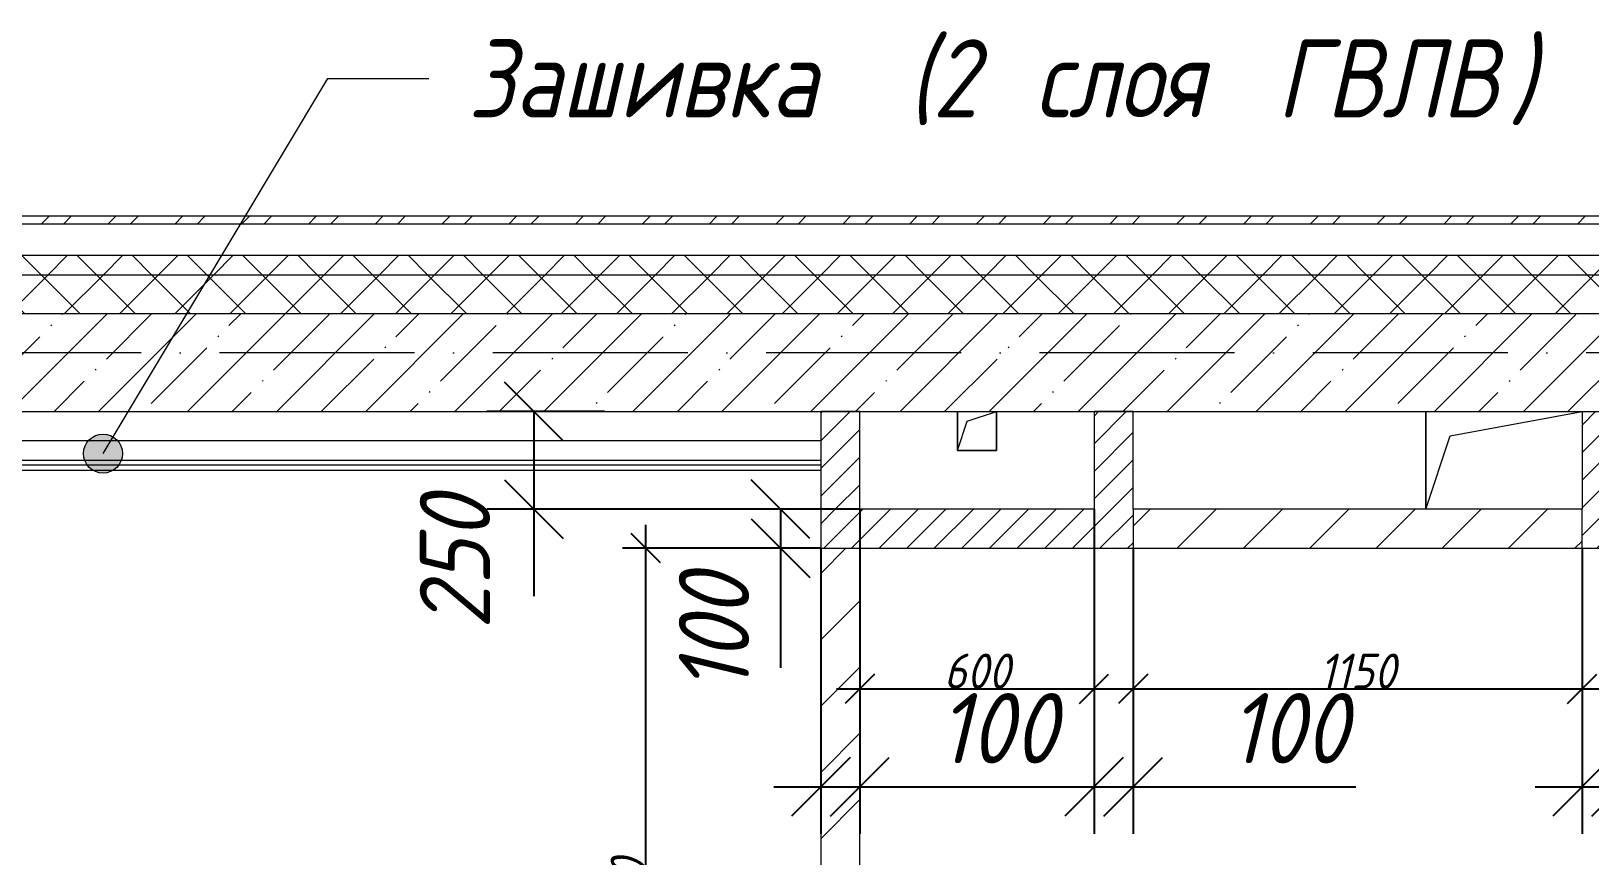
# Model space of a CAD drawing. Header units: millimetres. Extents: x -401725 to 250493, y 305116 to 802890.
# Drawn here: x -174823 to -170831, y 629010 to 631121 of the extents above; entities that cross this region are included whole.
import ezdxf

# ---------------------------------------------------------------- set-up
doc = ezdxf.new("R2010")
doc.units = ezdxf.units.MM
doc.linetypes.add('50_200_ШТРИХ_1Т_ш5_п1_п1_', pattern=[700, 500, -100, 0, -100])
for name, color, linetype, lineweight in [('A-____-____-DIMS', 7, 'Continuous', 9), ('A-FLOR-____-OTLN', 7, 'Continuous', 9), ('A-GENM-____-OTLN', 7, 'Continuous', 9), ('A-WALL-____-MCUT', 7, 'Continuous', 13), ('A-WALL-____-MCUT-3', 7, 'Continuous', 9), ('A-WALL-FNSH-MCUT-1', 7, 'Continuous', 9), ('G-____-____-TEXT', 7, 'Continuous', 9), ('S-GRID-____-OTLN-1', 7, '50_200_ШТРИХ_1Т_ш5_п1_п1_', 9)]:
    doc.layers.add(name, color=color, linetype=linetype, lineweight=lineweight)
for name, color, linetype, lineweight, true_color in [('A-WALL-____-MCUT-11', 7, 'Continuous', 9, 0x000000), ('A-WALL-____-MCUT-7', 7, 'Continuous', 9, 0x000000), ('A-WALL-____-MCUT-9', 7, 'Continuous', 9, 0x000000), ('A-WALL-____-PATT-2', 7, 'Continuous', 9, 0x787878), ('A-WALL-____-PATT-4', 9, 'Continuous', 9, 0x808080), ('A-WALL-____-PATT-5', 7, 'Continuous', 9, 0x000000), ('A-WALL-FNSH-MCUT-2', 7, 'Continuous', 13, 0x000000), ('A-WALL-FNSH-MCUT-3', 7, 'Continuous', 9, 0x000000), ('A-WALL-FNSH-MCUT-4', 7, 'Continuous', 9, 0x000000)]:
    doc.layers.add(name, color=color, linetype=linetype, lineweight=lineweight, true_color=true_color)
doc.styles.add('ISOCPEUR_I_10', font='isocpeui.ttf', dxfattribs={"width": 0.9, "height": 180})
doc.styles.add('ISOCPEUR_I_2', font='isocpeui.ttf', dxfattribs={"width": 0.85, "height": 2.3})
doc.styles.add('ISOCPEUR_I_7', font='isocpeui.ttf', dxfattribs={"width": 0.9, "height": 90})
doc.dimstyles.new('ISO-1_8_0_9К_СРЕДНИЙ_Кладочные_2', dxfattribs={"dimscale": 304.8, "dimtxt": 89.638306, "dimasz": 0.246063, "dimexe": 0.19685, "dimexo": 0, "dimgap": 0, "dimtad": 1, "dimdec": 3, "dimrnd": 0.001, "dimdsep": 46, "dimtxsty": 'ISOCPEUR_I_7', "dimblk1": 'OBLIQUE', "dimblk2": 'OBLIQUE', "dimsah": 1, "dimcen": 0.09, "dimdle": 0.19685, "dimazin": 0, "dimtfac": 1, "dimtdec": 4, "dimtix": 1, "dimtmove": 1, "dimatfit": 3, "dimfxl": 1, "dimtvp": 1, "dimtolj": 1, "dimtzin": 0, "dimarcsym": 2})
doc.dimstyles.new('ISO-1_8_0_9К_СРЕДНИЙ_Кладочные_3', dxfattribs={"dimscale": 304.8, "dimtxt": 179.276612, "dimasz": 0.492126, "dimexe": 0.393701, "dimexo": 0, "dimgap": 0, "dimtad": 1, "dimdec": 3, "dimrnd": 0.001, "dimdsep": 46, "dimtxsty": 'ISOCPEUR_I_10', "dimblk1": 'OBLIQUE', "dimblk2": 'OBLIQUE', "dimsah": 1, "dimcen": 0.09, "dimdle": 0.393701, "dimazin": 0, "dimtfac": 1, "dimtdec": 4, "dimtix": 1, "dimtmove": 0, "dimatfit": 3, "dimfxl": 1, "dimtvp": 1, "dimtolj": 1, "dimtzin": 0, "dimarcsym": 2})
pattern_1 = [(45, (-175000.74, 544716.51), (-84.85281, 84.85281), [])]
pattern_2 = [(45, (-175000.736, 544716.51), (-35.35534, 35.35534), [])]
pattern_3 = [(45, (-175000.74, 544716.51), (-70.71068, 70.71068), []), (135, (-175000.74, 544716.51), (-70.71068, -70.71068), [])]

# ---------------------------------------------------------------- blocks, each defined once
blk = doc.blocks.new('AR_Отверстие прямоугольное _в плите_ - AR_Отверстие прямоугольное _в плите_-30459868-АР1_Кладочный план 1 этажа в осях 1-64_Ю-ЯЯ')
at = {"layer": 'A-GENM-____-OTLN'}
for p, q in [((-50, 50), (-50, -50)), ((-25, 25), (50, 50)), ((50, -50), (50, 50)), ((-50, -50), (-25, 25)), ((-50, -50), (50, -50))]:
    blk.add_line(p, q, dxfattribs=at)
blk = doc.blocks.new('AR_Отверстие прямоугольное _в плите_ - AR_Отверстие прямоугольное _в плите_-V251-АР1_Кладочный план 1 этажа в осях 1-64_Ю-ЯЯ')
at = {"layer": 'A-GENM-____-OTLN'}
for p, q in [((-200, 125), (-200, -125)), ((-137.5, 62.5), (200, 125)), ((-200, -125), (-137.5, 62.5))]:
    blk.add_line(p, q, dxfattribs=at)
blk = doc.blocks.new('_Oblique')
at = {"color": 0, "linetype": 'ByBlock', "lineweight": -2}
blk.add_line((-0.5, -0.5), (0.5, 0.5), dxfattribs=at)
blk = doc.blocks.new('*D12094')
at = {"layer": 'A-____-____-DIMS', "color": 0, "lineweight": -2, "transparency": 16777216}
for p, q in [((-173248.8, 627937.6), (-173248.8, 629857.6)), ((-172800.7, 629797.6), (-173308.8, 629797.6)), ((-172738.1, 627997.6), (-173308.8, 627997.6))]:
    blk.add_line(p, q, dxfattribs=at)
at = {"layer": 'Defpoints', "color": 0, "transparency": 16777216}
for p in [(-173248.8, 629797.6), (-172800.7, 629797.6), (-172738.1, 627997.6)]:
    blk.add_point(p, dxfattribs=at)
at = {"layer": 'A-____-____-DIMS', "color": 0, "lineweight": -2, "transparency": 16777216, "xscale": 75, "yscale": 75, "zscale": 75}
for p, rotation in [((-173248.8, 629797.6), 90), ((-173248.8, 627997.6), 270)]:
    blk.add_blockref('_Oblique', p, dxfattribs=dict(at, rotation=rotation))
at = {"layer": 'A-____-____-DIMS', "color": 0, "transparency": 16777216, "insert": (-173293.8, 628897.6), "char_height": 90, "width": 504.733, "attachment_point": 5, "rotation": 90, "style": 'ISOCPEUR_I_7'}
blk.add_mtext('\\A1;1800', dxfattribs=at)
blk = doc.blocks.new('*D12095')
at = {"layer": 'A-____-____-DIMS', "color": 0, "lineweight": -2, "transparency": 16777216}
for p, q in [((-172700.7, 629897.6), (-173023.9, 629897.6)), ((-172903.9, 629897.6), (-172903.9, 629677.6)), ((-172800.7, 629797.6), (-173023.9, 629797.6)), ((-172903.9, 629797.6), (-172903.9, 629491.8))]:
    blk.add_line(p, q, dxfattribs=at)
at = {"layer": 'Defpoints', "color": 0, "transparency": 16777216}
for p in [(-172903.9, 629897.6), (-172700.7, 629897.6), (-172800.7, 629797.6)]:
    blk.add_point(p, dxfattribs=at)
at = {"layer": 'A-____-____-DIMS', "color": 0, "lineweight": -2, "transparency": 16777216, "xscale": 150, "yscale": 150, "zscale": 150}
for p, rotation in [((-172903.9, 629897.6), 90), ((-172903.9, 629797.6), 270)]:
    blk.add_blockref('_Oblique', p, dxfattribs=dict(at, rotation=rotation))
at = {"layer": 'A-____-____-DIMS', "color": 0, "transparency": 16777216, "insert": (-173164.2, 629427.7), "char_height": 180, "width": 368.207, "attachment_point": 1, "rotation": 90, "line_spacing_factor": 1.149209, "style": 'ISOCPEUR_I_10'}
blk.add_mtext('\\A1;100', dxfattribs=at)
blk = doc.blocks.new('*D12096')
at = {"layer": 'A-____-____-DIMS', "color": 0, "lineweight": -2, "transparency": 16777216}
for p, q in [((-173354.8, 630147.6), (-173655.7, 630147.6)), ((-173535.7, 630147.6), (-173535.7, 629777.6)), ((-172700.7, 629897.6), (-173655.7, 629897.6)), ((-173535.7, 629897.6), (-173535.7, 629675.1))]:
    blk.add_line(p, q, dxfattribs=at)
at = {"layer": 'Defpoints', "color": 0, "transparency": 16777216}
for p in [(-173535.7, 630147.6), (-173354.8, 630147.6), (-172700.7, 629897.6)]:
    blk.add_point(p, dxfattribs=at)
at = {"layer": 'A-____-____-DIMS', "color": 0, "lineweight": -2, "transparency": 16777216, "xscale": 150, "yscale": 150, "zscale": 150}
for p, rotation in [((-173535.7, 630147.6), 90), ((-173535.7, 629897.6), 270)]:
    blk.add_blockref('_Oblique', p, dxfattribs=dict(at, rotation=rotation))
at = {"layer": 'A-____-____-DIMS', "color": 0, "transparency": 16777216, "insert": (-173827.7, 629590.3), "char_height": 180, "width": 409.578, "attachment_point": 1, "rotation": 90, "line_spacing_factor": 1.149209, "style": 'ISOCPEUR_I_10'}
blk.add_mtext('\\A1;250', dxfattribs=at)
blk = doc.blocks.new('*D12103')
at = {"layer": 'A-____-____-DIMS', "color": 0, "lineweight": -2, "transparency": 16777216}
for p, q in [((-172700.7, 629897.6), (-172700.7, 629066.8)), ((-172800.7, 629797.6), (-172800.7, 629066.8)), ((-172920.7, 629186.8), (-172700.7, 629186.8)), ((-172700.7, 629186.8), (-172175.4, 629186.8))]:
    blk.add_line(p, q, dxfattribs=at)
at = {"layer": 'Defpoints', "color": 0, "transparency": 16777216}
for p in [(-172700.7, 629897.6), (-172800.7, 629797.6), (-172700.7, 629186.8)]:
    blk.add_point(p, dxfattribs=at)
at = {"layer": 'A-____-____-DIMS', "color": 0, "lineweight": -2, "transparency": 16777216, "xscale": 150, "yscale": 150, "zscale": 150, "rotation": 180}
blk.add_blockref('_Oblique', (-172800.7, 629186.8), dxfattribs=at)
at = {"layer": 'A-____-____-DIMS', "color": 0, "lineweight": -2, "transparency": 16777216, "xscale": 150, "yscale": 150, "zscale": 150}
blk.add_blockref('_Oblique', (-172700.7, 629186.8), dxfattribs=at)
at = {"layer": 'A-____-____-DIMS', "color": 0, "transparency": 16777216, "insert": (-172499.8, 629426.8), "char_height": 180, "width": 368.207, "attachment_point": 1, "line_spacing_factor": 1.149209, "style": 'ISOCPEUR_I_10'}
blk.add_mtext('\\A1;100', dxfattribs=at)
blk = doc.blocks.new('*D12104')
at = {"layer": 'A-____-____-DIMS', "color": 0, "lineweight": -2, "transparency": 16777216}
for p, q in [((-172700.7, 629897.6), (-172700.7, 629377.8)), ((-172100.7, 629897.6), (-172100.7, 629377.8)), ((-172760.7, 629437.8), (-172040.7, 629437.8))]:
    blk.add_line(p, q, dxfattribs=at)
at = {"layer": 'Defpoints', "color": 0, "transparency": 16777216}
for p in [(-172700.7, 629897.6), (-172100.7, 629897.6), (-172100.7, 629437.8)]:
    blk.add_point(p, dxfattribs=at)
at = {"layer": 'A-____-____-DIMS', "color": 0, "lineweight": -2, "transparency": 16777216, "xscale": 75, "yscale": 75, "zscale": 75, "rotation": 180}
blk.add_blockref('_Oblique', (-172700.7, 629437.8), dxfattribs=at)
at = {"layer": 'A-____-____-DIMS', "color": 0, "lineweight": -2, "transparency": 16777216, "xscale": 75, "yscale": 75, "zscale": 75}
blk.add_blockref('_Oblique', (-172100.7, 629437.8), dxfattribs=at)
at = {"layer": 'A-____-____-DIMS', "color": 0, "transparency": 16777216, "insert": (-172400.7, 629482.8), "char_height": 90, "width": 409.578, "attachment_point": 5, "style": 'ISOCPEUR_I_7'}
blk.add_mtext('\\A1;600', dxfattribs=at)
blk = doc.blocks.new('*D12105')
at = {"layer": 'A-____-____-DIMS', "color": 0, "lineweight": -2, "transparency": 16777216}
for p, q in [((-172100.7, 629897.6), (-172100.7, 629066.8)), ((-172000.7, 629797.6), (-172000.7, 629066.8)), ((-172220.7, 629186.8), (-172000.7, 629186.8)), ((-172000.7, 629186.8), (-171430.1, 629186.8))]:
    blk.add_line(p, q, dxfattribs=at)
at = {"layer": 'Defpoints', "color": 0, "transparency": 16777216}
for p in [(-172100.7, 629897.6), (-172000.7, 629797.6), (-172000.7, 629186.8)]:
    blk.add_point(p, dxfattribs=at)
at = {"layer": 'A-____-____-DIMS', "color": 0, "lineweight": -2, "transparency": 16777216, "xscale": 150, "yscale": 150, "zscale": 150, "rotation": 180}
blk.add_blockref('_Oblique', (-172100.7, 629186.8), dxfattribs=at)
at = {"layer": 'A-____-____-DIMS', "color": 0, "lineweight": -2, "transparency": 16777216, "xscale": 150, "yscale": 150, "zscale": 150}
blk.add_blockref('_Oblique', (-172000.7, 629186.8), dxfattribs=at)
at = {"layer": 'A-____-____-DIMS', "color": 0, "transparency": 16777216, "insert": (-171754.5, 629426.8), "char_height": 180, "width": 368.207, "attachment_point": 1, "line_spacing_factor": 1.149209, "style": 'ISOCPEUR_I_10'}
blk.add_mtext('\\A1;100', dxfattribs=at)
blk = doc.blocks.new('*D12106')
at = {"layer": 'A-____-____-DIMS', "color": 0, "lineweight": -2, "transparency": 16777216}
for p, q in [((-172000.7, 629797.6), (-172000.7, 629377.8)), ((-170850.7, 629797.6), (-170850.7, 629377.8)), ((-172060.7, 629437.8), (-170790.7, 629437.8))]:
    blk.add_line(p, q, dxfattribs=at)
at = {"layer": 'Defpoints', "color": 0, "transparency": 16777216}
for p in [(-172000.7, 629797.6), (-170850.7, 629797.6), (-170850.7, 629437.8)]:
    blk.add_point(p, dxfattribs=at)
at = {"layer": 'A-____-____-DIMS', "color": 0, "lineweight": -2, "transparency": 16777216, "xscale": 75, "yscale": 75, "zscale": 75, "rotation": 180}
blk.add_blockref('_Oblique', (-172000.7, 629437.8), dxfattribs=at)
at = {"layer": 'A-____-____-DIMS', "color": 0, "lineweight": -2, "transparency": 16777216, "xscale": 75, "yscale": 75, "zscale": 75}
blk.add_blockref('_Oblique', (-170850.7, 629437.8), dxfattribs=at)
at = {"layer": 'A-____-____-DIMS', "color": 0, "transparency": 16777216, "insert": (-171425.7, 629482.8), "char_height": 90, "width": 463.361, "attachment_point": 5, "style": 'ISOCPEUR_I_7'}
blk.add_mtext('\\A1;1150', dxfattribs=at)
blk = doc.blocks.new('*D12107')
at = {"layer": 'A-____-____-DIMS', "color": 0, "lineweight": -2, "transparency": 16777216}
for p, q in [((-170750.7, 629897.6), (-170750.7, 629066.8)), ((-170850.7, 629797.6), (-170850.7, 629066.8)), ((-170970.7, 629186.8), (-170750.7, 629186.8)), ((-170750.7, 629186.8), (-170183.5, 629186.8))]:
    blk.add_line(p, q, dxfattribs=at)
at = {"layer": 'Defpoints', "color": 0, "transparency": 16777216}
for p in [(-170750.7, 629897.6), (-170850.7, 629797.6), (-170750.7, 629186.8)]:
    blk.add_point(p, dxfattribs=at)
at = {"layer": 'A-____-____-DIMS', "color": 0, "lineweight": -2, "transparency": 16777216, "xscale": 150, "yscale": 150, "zscale": 150, "rotation": 180}
blk.add_blockref('_Oblique', (-170850.7, 629186.8), dxfattribs=at)
at = {"layer": 'A-____-____-DIMS', "color": 0, "lineweight": -2, "transparency": 16777216, "xscale": 150, "yscale": 150, "zscale": 150}
blk.add_blockref('_Oblique', (-170750.7, 629186.8), dxfattribs=at)
at = {"layer": 'A-____-____-DIMS', "color": 0, "transparency": 16777216, "insert": (-170507.9, 629426.8), "char_height": 180, "width": 368.207, "attachment_point": 1, "line_spacing_factor": 1.149209, "style": 'ISOCPEUR_I_10'}
blk.add_mtext('\\A1;100', dxfattribs=at)

msp = doc.modelspace()

# ---------------------------------------------------------------- hatches: boundary and pattern name
at = {"layer": 'A-WALL-____-PATT-2'}
h = msp.add_hatch(dxfattribs=at)
h.set_pattern_fill('FP_3', color=256, style=0, pattern_type=2)
h.set_pattern_definition([(45, (-175000.74, 544716.51), (-85.53659, 85.53659), []), (45, (-174943.71, 544716.51), (-85.53659, 85.53659), [])])
h.paths.add_polyline_path([(-152220.7357, 630627.5526), (-151131.7357, 630627.5526), (-151131.7357, 630647.5526), (-152220.7357, 630647.5526)], flags=0)
h.paths.add_polyline_path([(-153620.7357, 630627.5526), (-153620.7357, 630647.5526), (-154870.7357, 630647.5526), (-154870.7357, 630627.5526), (-153805.7074, 630627.5526)], flags=0)
h.paths.add_polyline_path([(-165600.7357, 630627.5526), (-156170.7357, 630627.5526), (-156170.7357, 630647.5526), (-165600.7357, 630647.5526)], flags=0)
h.paths.add_polyline_path([(-169450.7357, 630627.5526), (-169450.7357, 630647.5526), (-177680.7357, 630647.5526), (-177680.7357, 630627.5526), (-169712.886, 630627.5526)], flags=0)
h = msp.add_hatch(dxfattribs=at)
h.set_pattern_fill('FP_1', color=256, style=0, pattern_type=2)
h.set_pattern_definition(pattern_3)
h.paths.add_polyline_path([(-143200.9217, 630497.5526), (-142597.7357, 630497.5526), (-142597.7357, 630547.5526), (-143400.7357, 630547.5526), (-143400.7357, 630497.5526)], flags=0)
h.paths.add_polyline_path([(-153620.7357, 630497.5526), (-153620.7357, 630547.5526), (-154870.7357, 630547.5526), (-154870.7357, 630497.5526), (-153805.7074, 630497.5526)], flags=0)
h.paths.add_polyline_path([(-152220.7357, 630497.5526), (-151020.7357, 630497.5526), (-151020.7357, 630547.5526), (-152220.7357, 630547.5526)], flags=0)
h.paths.add_polyline_path([(-146350.7357, 630497.5526), (-145200.7357, 630497.5526), (-145200.7357, 630547.5526), (-146350.7357, 630547.5526)], flags=0)
h.paths.add_polyline_path([(-149220.7357, 630497.5526), (-148150.7357, 630497.5526), (-148150.7357, 630547.5526), (-149220.7357, 630547.5526)], flags=0)
h.paths.add_polyline_path([(-169450.7357, 630497.5526), (-169450.7357, 630547.5526), (-177550.7357, 630547.5526), (-177550.7357, 630497.5526), (-169712.886, 630497.5526)], flags=0)
h.paths.add_polyline_path([(-164410.4931, 630497.5526), (-156170.7357, 630497.5526), (-156170.7357, 630547.5526), (-165600.7357, 630547.5526), (-165600.7357, 630497.5526)], flags=0)
h = msp.add_hatch(dxfattribs=at)
h.set_pattern_fill('FP_1', color=256, style=0, pattern_type=2)
h.set_pattern_definition(pattern_3)
h.paths.add_polyline_path([(-142600.7357, 630397.5526), (-142597.7357, 630397.5526), (-142597.7357, 630497.5526), (-143400.7357, 630497.5526), (-143400.7357, 630403.5526), (-143325.7357, 630403.5526), (-143325.7357, 630397.5526), (-143200.9217, 630397.5526)], flags=0)
h.paths.add_polyline_path([(-145275.7357, 630397.5526), (-145275.7357, 630403.5526), (-145200.7357, 630403.5526), (-145200.7357, 630497.5526), (-146350.7357, 630497.5526), (-146350.7357, 630397.5526), (-145750.7357, 630397.5526)], flags=0)
h.paths.add_polyline_path([(-148503.3145, 630397.5526), (-148225.7357, 630397.5526), (-148225.7357, 630403.5526), (-148150.7357, 630403.5526), (-148150.7357, 630497.5526), (-149220.7357, 630497.5526), (-149220.7357, 630403.5526), (-149145.7357, 630403.5526), (-149145.7357, 630397.5526)], flags=0)
h.paths.add_polyline_path([(-151300.7357, 630397.5526), (-151095.7357, 630397.5526), (-151095.7357, 630403.5526), (-151020.7357, 630403.5526), (-151020.7357, 630497.5526), (-152220.7357, 630497.5526), (-152220.7357, 630403.5526), (-152145.7357, 630403.5526), (-152145.7357, 630397.5526), (-152000.7357, 630397.5526)], flags=0)
h.paths.add_polyline_path([(-153805.7074, 630397.5526), (-153620.7357, 630397.5526), (-153620.7357, 630497.5526), (-154870.7357, 630497.5526), (-154870.7357, 630403.5526), (-154795.7357, 630403.5526), (-154795.7357, 630397.5526)], flags=0)
h.paths.add_polyline_path([(-156245.7357, 630397.5526), (-156245.7357, 630403.5526), (-156170.7357, 630403.5526), (-156170.7357, 630497.5526), (-165600.7357, 630497.5526), (-165600.7357, 630397.5526), (-156456.9038, 630397.5526)], flags=0)
h.paths.add_polyline_path([(-177450.7357, 630397.5526), (-169450.7357, 630397.5526), (-169450.7357, 630497.5526), (-177450.7357, 630497.5526)], flags=0)
h = msp.add_hatch(dxfattribs=at)
h.set_pattern_fill('FP_2', color=256, style=0, pattern_type=2)
h.set_pattern_definition([(45, (-175000.74, 544716.51), (-114.04925, 114.04925), []), (45, (-174886.69, 544716.51), (-114.04925, 114.04925), [201.612, -40.322, 3.353, -36.97])])
h.paths.add_polyline_path([(-169950.7357, 630147.5526), (-169950.7357, 630397.5526), (-176950.7357, 630397.5526), (-176950.7357, 630147.5526), (-171480.3503, 630147.5526)], flags=0)
at = {"layer": 'A-WALL-____-PATT-4'}
h = msp.add_hatch(dxfattribs=at)
h.set_pattern_fill('FP_5', color=256, style=0, pattern_type=2)
h.set_pattern_definition(pattern_2)
h.paths.add_polyline_path([(-172800.7357, 629897.5526), (-172700.7357, 629897.5526), (-172700.7357, 630147.5526), (-172800.7357, 630147.5526)], flags=0)
h = msp.add_hatch(dxfattribs=at)
h.set_pattern_fill('FP_5', color=256, style=0, pattern_type=2)
h.set_pattern_definition(pattern_2)
h.paths.add_polyline_path([(-172000.7357, 629797.5526), (-172000.7357, 630147.5526), (-172100.7357, 630147.5526), (-172100.7357, 629797.5526)], flags=0)
h = msp.add_hatch(dxfattribs=at)
h.set_pattern_fill('FP_5', color=256, style=0, pattern_type=2)
h.set_pattern_definition(pattern_2)
h.paths.add_polyline_path([(-170750.7357, 629797.5526), (-170750.7357, 630147.5526), (-170850.7357, 630147.5526), (-170850.7357, 629797.5526)], flags=0)
h = msp.add_hatch(dxfattribs=at)
h.set_pattern_fill('FP_5', color=256, style=0, pattern_type=2)
h.set_pattern_definition(pattern_2)
h.paths.add_polyline_path([(-172800.7357, 629797.5526), (-172100.7357, 629797.5526), (-172100.7357, 629897.5526), (-172800.7357, 629897.5526)], flags=0)
at = {"layer": 'A-WALL-____-PATT-5'}
h = msp.add_hatch(dxfattribs=at)
h.set_pattern_fill('FP_4', color=256, style=0, pattern_type=2)
h.set_pattern_definition(pattern_1)
h.paths.add_polyline_path([(-172000.7357, 629797.5526), (-170850.7357, 629797.5526), (-170850.7357, 629897.5526), (-172000.7357, 629897.5526)], flags=0)
h = msp.add_hatch(dxfattribs=at)
h.set_pattern_fill('FP_4', color=256, style=0, pattern_type=2)
h.set_pattern_definition(pattern_1)
h.paths.add_polyline_path([(-172708.3357, 624847.5526), (-172700.7357, 624847.5526), (-172700.7357, 625051.5526), (-172708.3357, 625051.5526), (-172708.3357, 625093.0526), (-172793.1357, 625093.0526), (-172793.1357, 625051.5526), (-172800.7357, 625051.5526), (-172800.7357, 624847.5526), (-172793.1357, 624847.5526)], flags=0)
h.paths.add_polyline_path([(-172708.3357, 626252.0526), (-172708.3357, 626293.5526), (-172700.7357, 626293.5526), (-172700.7357, 626801.5526), (-172708.3357, 626801.5526), (-172708.3357, 626843.0526), (-172793.1357, 626843.0526), (-172793.1357, 626801.5526), (-172800.7357, 626801.5526), (-172800.7357, 626293.5526), (-172793.1357, 626293.5526), (-172793.1357, 626252.0526)], flags=0)
h.paths.add_polyline_path([(-172703.7357, 628000.5526), (-172703.5135, 628047.5526), (-172700.7357, 628047.5526), (-172700.7357, 629797.5526), (-172800.7357, 629797.5526), (-172800.7357, 628047.5526), (-172797.7357, 628047.5526), (-172797.7357, 628000.5526)], flags=0)
at = {"layer": 'G-____-____-TEXT'}
h = msp.add_hatch(color=256, dxfattribs=at)
edge = h.paths.add_edge_path(flags=0)
edge.add_arc((-174639.0702, 630040.0351), 50, 0, 360)

# ---------------------------------------------------------------- linework, layer by layer
at = {"layer": 'A-FLOR-____-OTLN'}
for p, q in [((-172450.7357, 630047.5526), (-172450.7357, 630147.5526)), ((-172350.7357, 630147.5526), (-172350.7357, 630047.5526)), ((-171250.7357, 629897.5526), (-171250.7357, 630147.5526)), ((-172350.7357, 630047.5526), (-172450.7357, 630047.5526))]:
    msp.add_line(p, q, dxfattribs=at)
at = {"layer": 'A-WALL-____-MCUT'}
msp.add_line((-169450.7357, 630627.5526), (-177680.7357, 630627.5526), dxfattribs=at)
at = {"layer": 'A-WALL-____-MCUT-11'}
for p, q in [((-172800.7357, 630072.5526), (-176950.7357, 630072.5526)), ((-172800.7357, 630022.5526), (-176950.7357, 630022.5526)), ((-172800.7357, 630010.0526), (-176950.7357, 630010.0526))]:
    msp.add_line(p, q, dxfattribs=at)
at = {"layer": 'A-WALL-____-MCUT-3'}
for p, q in [((-169950.7357, 630397.5526), (-176950.7357, 630397.5526)), ((-176950.7357, 630147.5526), (-169950.7357, 630147.5526))]:
    msp.add_line(p, q, dxfattribs=at)
at = {"layer": 'A-WALL-____-MCUT-7'}
for p, q in [((-177600.7357, 630547.5526), (-169450.7357, 630547.5526)), ((-177550.7357, 630497.5526), (-169450.7357, 630497.5526))]:
    msp.add_line(p, q, dxfattribs=at)
at = {"layer": 'A-WALL-____-MCUT-9'}
for p, q in [((-172000.7357, 629897.5526), (-172000.7357, 629797.5526)), ((-170850.7357, 629797.5526), (-170850.7357, 629897.5526))]:
    msp.add_line(p, q, dxfattribs=at)
at = {"layer": 'A-WALL-FNSH-MCUT-1'}
for p, q in [((-172700.7357, 630147.5526), (-172800.7357, 630147.5526)), ((-172700.7357, 629897.5526), (-172700.7357, 630147.5526)), ((-172000.7357, 630147.5526), (-172100.7357, 630147.5526)), ((-172100.7357, 630147.5526), (-172100.7357, 629897.5526)), ((-172000.7357, 629897.5526), (-172000.7357, 630147.5526)), ((-170850.7357, 630147.5526), (-170850.7357, 629897.5526)), ((-172100.7357, 629897.5526), (-172700.7357, 629897.5526)), ((-172800.7357, 629797.5526), (-169450.7357, 629797.5526))]:
    msp.add_line(p, q, dxfattribs=at)
at = {"layer": 'A-WALL-FNSH-MCUT-2'}
for p, q in [((-172800.7357, 630147.5526), (-172800.7357, 628047.5526)), ((-170850.7357, 629897.5526), (-172000.7357, 629897.5526)), ((-172700.7357, 628047.5526), (-172700.7357, 629797.5526))]:
    msp.add_line(p, q, dxfattribs=at)
at = {"layer": 'A-WALL-FNSH-MCUT-3'}
msp.add_line((-169450.7357, 630647.5526), (-177700.7357, 630647.5526), dxfattribs=at)
at = {"layer": 'A-WALL-FNSH-MCUT-4'}
msp.add_line((-176950.7357, 629997.5526), (-172800.7357, 629997.5526), dxfattribs=at)
at = {"layer": 'G-____-____-TEXT'}
for p, q in [((-174639.0702, 630040.0351), (-174063.3395, 631000.4024)), ((-174063.3395, 631000.4024), (-173804.2956, 631000.4024))]:
    msp.add_line(p, q, dxfattribs=at)
msp.add_circle((-174639.0702, 630040.0351), 50, dxfattribs=at)
at = {"layer": 'S-GRID-____-OTLN-1'}
msp.add_line((-70926.3291, 630297.5526), (-179669.5059, 630297.5526), dxfattribs=at)

# ---------------------------------------------------------------- block references
at = {"layer": 'A-GENM-____-OTLN'}
for name, p in [('AR_Отверстие прямоугольное _в плите_ - AR_Отверстие прямоугольное _в плите_-30459868-АР1_Кладочный план 1 этажа в осях 1-64_Ю-ЯЯ', (-172400.7357, 630097.5526)), ('AR_Отверстие прямоугольное _в плите_ - AR_Отверстие прямоугольное _в плите_-V251-АР1_Кладочный план 1 этажа в осях 1-64_Ю-ЯЯ', (-171050.7357, 630022.5526))]:
    msp.add_blockref(name, p, dxfattribs=at)

# ---------------------------------------------------------------- texts
at = {"layer": 'G-____-____-TEXT', "char_height": 200, "attachment_point": 1, "style": 'ISOCPEUR_I_2'}
for s, insert, width in [(' (2 ', (-172686.3112, 631100.4024), 526.708687), ('\\fISOCPEUR|b0|i1|c204|p34|;\\W.9;)', (-171037.2956, 631100.4024), 93.797437), ('Зашивка', (-173704.2956, 631100.4024), 1233.797063), ('ГВЛВ', (-171632.6081, 631100.4024), 721.51875), ('слоя', (-172251.7331, 631100.4024), 613.290938)]:
    msp.add_mtext(s, dxfattribs=dict(at, insert=insert, width=width))

# ---------------------------------------------------------------- dimensions: what is measured, and where the dimension line sits
at = {"layer": 'A-____-____-DIMS'}
for base, p1, p2, override, picture, middle in [((-173535.6762, 630147.5526), (-172700.7357, 629897.5526), (-173354.8214, 630147.5526), {"dimpost": '<>', "dimfxl": 700.234337}, '*D12096', (-173707.7399, 629675.0633)), ((-172903.8813, 629897.5526), (-172800.7357, 629797.5526), (-172700.7357, 629897.5526), {"dimpost": '<>', "dimfxl": 141.421356}, '*D12095', (-173044.1586, 629491.8277))]:
    dim = msp.add_linear_dim(base=base, p1=p1, p2=p2, angle=90, dimstyle='ISO-1_8_0_9К_СРЕДНИЙ_Кладочные_3', override=override, dxfattribs=at)
    dim.commit()
    dim.dimension.update_dxf_attribs({"geometry": picture, "text_midpoint": middle, "dimtype": 160, "text_rotation": 90})
for base, p1, p2, picture, middle in [((-172700.7357, 629186.8405), (-172800.7357, 629797.5526), (-172700.7357, 629897.5526), '*D12103', (-172315.6885, 629186.8405)), ((-172000.7357, 629186.8405), (-172100.7357, 629897.5526), (-172000.7357, 629797.5526), '*D12105', (-171570.3855, 629186.8405)), ((-170750.7357, 629186.8405), (-170850.7357, 629797.5526), (-170750.7357, 629897.5526), '*D12107', (-170323.8078, 629186.8405))]:
    dim = msp.add_linear_dim(base=base, p1=p1, p2=p2, dimstyle='ISO-1_8_0_9К_СРЕДНИЙ_Кладочные_3', override={"dimpost": '<>', "dimfxl": 141.421356}, dxfattribs=at)
    dim.commit()
    dim.dimension.update_dxf_attribs({"geometry": picture, "text_midpoint": middle, "dimtype": 160})
for base, p1, p2, override, picture, middle in [((-172100.7357, 629437.7923), (-172700.7357, 629897.5526), (-172100.7357, 629897.5526), {"dimpost": '<>', "dimfxl": 600}, '*D12104', (-172400.7357, 629482.7923)), ((-170850.7357, 629437.7923), (-172000.7357, 629797.5526), (-170850.7357, 629797.5526), {"dimpost": '<>', "dimfxl": 1150}, '*D12106', (-171425.7357, 629482.7923))]:
    dim = msp.add_linear_dim(base=base, p1=p1, p2=p2, dimstyle='ISO-1_8_0_9К_СРЕДНИЙ_Кладочные_2', override=override, dxfattribs=at)
    dim.commit()
    dim.dimension.update_dxf_attribs({"geometry": picture, "text_midpoint": middle})
dim = msp.add_linear_dim(base=(-173248.7554, 629797.5526), p1=(-172738.1166, 627997.5526), p2=(-172800.7357, 629797.5526), angle=90, dimstyle='ISO-1_8_0_9К_СРЕДНИЙ_Кладочные_2', override={"dimpost": '<>', "dimfxl": 1801.088879}, dxfattribs=at)
dim.commit()
dim.dimension.update_dxf_attribs({"geometry": '*D12094', "text_midpoint": (-173293.7554, 628897.5526)})

doc.saveas('drawing.dxf')
